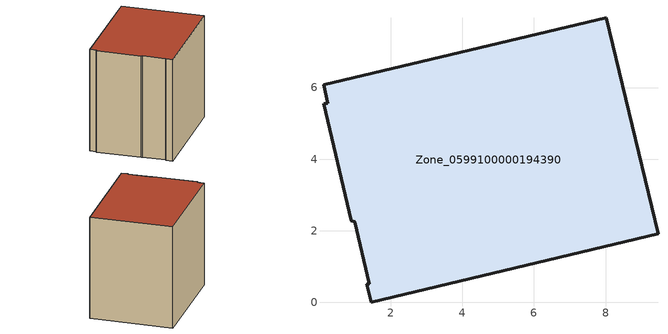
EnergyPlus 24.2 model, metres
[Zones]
Zone_0599100000194390
 floor ground (C_G): 1,2.25 0.9,2.28 0.12,5.55 0.24,5.56 0.12,6.07 8.02,7.95 9.46,1.92 1.45,0 1.33,0.5 1.4,0.51 z0
 wall outside (C_F): 9.46,1.92 8.02,7.95 0.12,6.07 0.24,5.56 0.12,5.55 0.9,2.28 1,2.25 1.4,0.51 1.33,0.5 1.45,0 9.46,1.92 z0:7.94
 roof outside (C_R): 1,2.25 1.4,0.51 1.33,0.5 1.45,0 9.46,1.92 8.02,7.95 0.12,6.07 0.24,5.56 0.12,5.55 0.9,2.28 z7.94
[BUILDING]
Pand.0599100000194390: North Axis=0; Terrain=City; Loads Convergence Tolerance Value=0.04; Temperature Convergence Tolerance Value=0.4; Solar Distribution=FullExterior; Maximum Number of Warmup Days=25; Minimum Number of Warmup Days=1
[Site:Location]
Rotterdam.The.Hague.AP_ZH_NLD Design_Conditions: Latitude=51.96; Longitude=4.45; Time Zone=1; Elevation=-4.5
[SITE:GROUNDTEMPERATURE:BUILDINGSURFACE]
18, 18, 18, 18, 18, 18, 18, 18, 18, 18, 18, 18
[MATERIAL] Thermal Absorptance=0.9; Solar Absorptance=0.7; Visible Absorptance=0.7
Name | Roughness | Thickness | Conductivity | Density | Specific Heat
G.TI.1965-1974 | MediumSmooth | 0.15 | 0.882353 | 540 | 1210
F.TI.1965-1974 | Rough | 0.3 | 0.697674 | 1920 | 840
R.TI.1965-1974 | MediumRough | 0.2 | 0.232558 | 1500 | 1000
[CONSTRUCTION]
C_G: G.TI.1965-1974
C_F: F.TI.1965-1974
C_R: R.TI.1965-1974
[ZONE]
Zone_0599100000194390: Type=1; Multiplier=1; Ceiling Height=Autocalculate; Volume=Autocalculate; Floor Area=autocalculate; Part of Total Floor Area=Yes
[ZONEINFILTRATION:DESIGNFLOWRATE]
Infil_Zone_0599100000194390: Zone or ZoneList or Space or SpaceList=Zone_0599100000194390; Schedule=AlwaysOn; Design Flow Rate Calculation Method=Flow/Area; Flow Rate per Floor Area=0.003; Constant Term Coefficient=1; Temperature Term Coefficient=0; Velocity Term Coefficient=0; Velocity Squared Term Coefficient=0
[HVACTEMPLATE:ZONE:IDEALLOADSAIRSYSTEM]
Zone_0599100000194390: Maximum Heating Supply Air Temperature=50; Minimum Cooling Supply Air Temperature=13; Maximum Heating Supply Air Humidity Ratio=0.0156; Minimum Cooling Supply Air Humidity Ratio=0.0077; Heating Limit=NoLimit; Cooling Limit=NoLimit; Dehumidification Control Type=ConstantSensibleHeatRatio; Cooling Sensible Heat Ratio=0.7; Dehumidification Setpoint=60; Humidification Control Type=None; Humidification Setpoint=30; Outdoor Air Method=None; Outdoor Air Flow Rate per Person=0.00944; Outdoor Air Flow Rate per Zone Floor Area=0; Outdoor Air Flow Rate per Zone=0; Demand Controlled Ventilation Type=None; Outdoor Air Economizer Type=NoEconomizer; Heat Recovery Type=None; Sensible Heat Recovery Effectiveness=0.7; Latent Heat Recovery Effectiveness=0.65
[ZONECONTROL:THERMOSTAT]
ThermostatControl_Zone_0599100000194390: Zone or ZoneList=Zone_0599100000194390; Control Type Schedule=DualSetpointControlType; Control 1=Thermostat_Zone_0599100000194390; Temperature Difference Between Cutout And Setpoint=0
[THERMOSTATSETPOINT:DUALSETPOINT]
Thermostat_Zone_0599100000194390: Heating Setpoint Temperature Schedule=HeatingSetpoint_Zone_0599100000194390; Cooling Setpoint Temperature Schedule=CoolingSetpoint_Zone_0599100000194390
[SCHEDULE:COMPACT]
HeatingSetpoint_Zone_0599100000194390: Through: 12/31, For: AllDays, Until: 24:00, 21
CoolingSetpoint_Zone_0599100000194390: Through: 12/31, For: AllDays, Until: 24:00, 24
DualSetpointControlType: Through: 12/31, For: AllDays, Until: 24:00, 4
AlwaysOn: Through: 12/31, For: AllDays, Until: 24:00, 1
